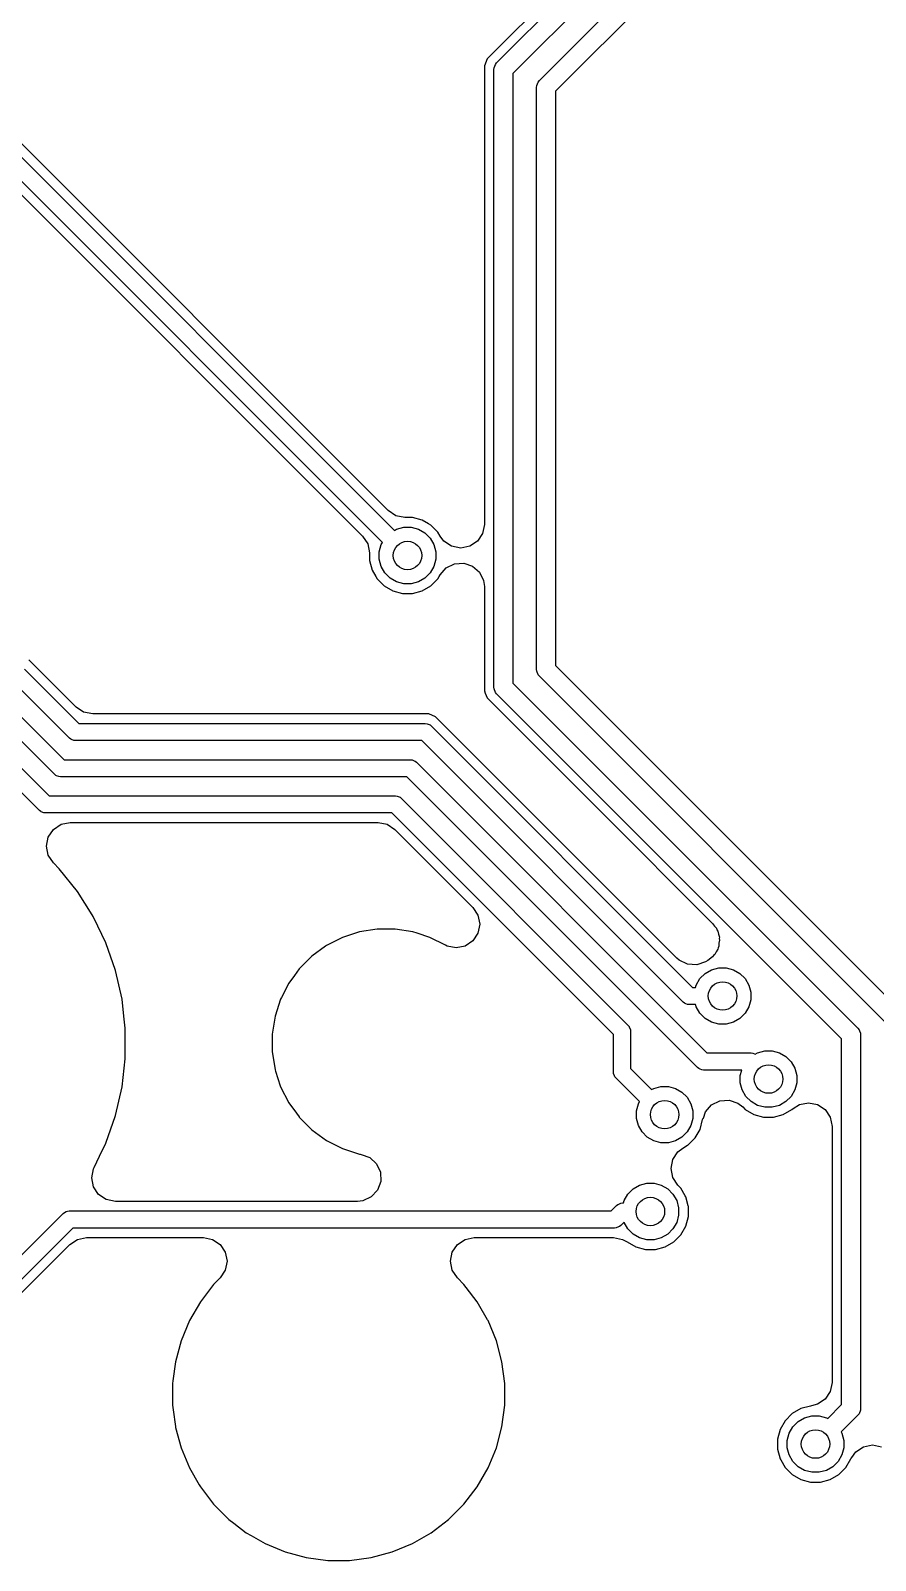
# Model space of a CAD drawing. Header units: inches. Extents: x 2.6 to 14.2, y -7.9 to -3.5.
# Drawn here: x 6.841 to 7.192, y -5.217 to -4.583 of the extents above; entities that cross this region are included whole.
import ezdxf

# ---------------------------------------------------------------- set-up
doc = ezdxf.new("R2010")
doc.units = ezdxf.units.IN
doc.header["$MEASUREMENT"] = 0
doc.layers.add('B.Cu', color=153, linetype='CONTINUOUS', true_color=0x4d7fc4)

msp = doc.modelspace()

# ---------------------------------------------------------------- linework, layer by layer
at = {"layer": 'B.Cu', "linetype": 'CONTINUOUS'}
for p, q in [((7.03459, -4.59607), (7.22639, -4.40427)), ((7.2308, -4.41099), (7.04131, -4.60049)), ((7.0523, -4.60341), (7.23373, -4.42199)), ((7.23814, -4.42871), (7.05902, -4.60783)), ((7.12859, -4.49647), (7.0329, -4.59217)), ((6.79286, -4.5906), (6.99221, -4.78996)), ((6.98957, -4.78172), (6.79671, -4.58886)), ((7.0329, -4.59217), (7.03068, -4.59439)), ((7.0329, -4.59217), (7.0329, -4.59217)), ((7.0329, -4.59217), (7.0329, -4.59217)), ((6.9872, -4.79497), (6.78889, -4.59665)), ((7.03068, -4.59439), (7.02948, -4.59729)), ((7.02948, -4.59729), (7.02948, -4.78744)), ((7.03068, -4.59439), (7.03068, -4.59439)), ((7.03343, -4.59886), (7.03351, -4.59809)), ((7.03343, -4.85495), (7.03343, -4.59886)), ((7.03351, -4.59809), (7.0341, -4.59667)), ((7.0341, -4.59667), (7.03459, -4.59607)), ((6.79012, -4.60348), (6.97897, -4.79233)), ((7.04131, -4.60049), (7.04131, -4.85331)), ((7.05115, -4.6062), (7.05123, -4.60543)), ((7.05123, -4.60543), (7.05181, -4.60401)), ((7.05181, -4.60401), (7.0523, -4.60341)), ((7.05115, -4.84761), (7.05115, -4.6062)), ((7.05902, -4.60783), (7.05902, -4.84598)), ((6.99275, -4.78385), (6.98957, -4.78172)), ((6.99221, -4.78996), (6.99309, -4.78945)), ((6.99651, -4.7846), (6.99275, -4.78385)), ((6.99309, -4.78945), (6.99607, -4.78865)), ((6.99607, -4.78865), (6.99915, -4.78865)), ((6.99968, -4.7846), (6.99651, -4.7846)), ((6.99915, -4.78865), (7.00213, -4.78945)), ((7.00369, -4.78567), (6.99968, -4.7846)), ((7.00213, -4.78945), (7.0048, -4.79099)), ((7.00632, -4.78719), (7.00369, -4.78567)), ((7.00729, -4.78775), (7.00632, -4.78719)), ((7.01022, -4.79068), (7.00729, -4.78775)), ((7.02948, -4.78744), (7.02873, -4.79119)), ((6.97897, -4.79233), (6.98109, -4.79551)), ((6.98109, -4.79551), (6.98184, -4.79926)), ((6.9859, -4.79882), (6.98669, -4.79584)), ((6.98669, -4.79584), (6.9872, -4.79497)), ((7.0048, -4.79099), (7.00698, -4.79317)), ((7.00698, -4.79317), (7.00852, -4.79584)), ((7.00852, -4.79584), (7.00932, -4.79882)), ((7.01118, -4.79234), (7.01022, -4.79068)), ((7.01022, -4.79068), (7.01022, -4.79068)), ((7.01022, -4.79068), (7.01022, -4.79068)), ((7.01274, -4.79437), (7.01118, -4.79234)), ((7.01592, -4.7965), (7.01274, -4.79437)), ((7.02661, -4.79437), (7.02343, -4.7965)), ((7.02873, -4.79119), (7.02661, -4.79437)), ((6.98184, -4.79926), (6.98184, -4.80244)), ((6.98184, -4.80244), (6.98291, -4.80645)), ((6.9859, -4.8019), (6.9859, -4.79882)), ((6.98669, -4.80488), (6.9859, -4.8019)), ((7.00932, -4.8019), (7.00852, -4.80488)), ((7.00932, -4.79882), (7.00932, -4.8019)), ((7.01967, -4.79725), (7.01592, -4.7965)), ((7.02343, -4.7965), (7.01967, -4.79725)), ((6.98291, -4.80645), (6.98443, -4.80908)), ((6.98443, -4.80908), (6.98499, -4.81004)), ((6.98824, -4.80755), (6.98669, -4.80488)), ((6.99042, -4.80973), (6.98824, -4.80755)), ((7.00698, -4.80755), (7.0048, -4.80973)), ((7.00852, -4.80488), (7.00698, -4.80755)), ((7.01076, -4.80912), (7.01118, -4.80838)), ((7.01118, -4.80838), (7.01371, -4.80551)), ((7.01371, -4.80551), (7.01714, -4.80381)), ((7.01714, -4.80381), (7.02095, -4.80356)), ((7.02095, -4.80356), (7.02458, -4.80479)), ((7.02458, -4.80479), (7.02745, -4.80732)), ((7.02745, -4.80732), (7.02914, -4.81075)), ((6.98499, -4.81004), (6.98793, -4.81298)), ((6.98793, -4.81298), (6.99152, -4.81506)), ((6.99309, -4.81127), (6.99042, -4.80973)), ((6.99152, -4.81506), (6.99553, -4.81613)), ((6.99607, -4.81207), (6.99309, -4.81127)), ((6.99915, -4.81207), (6.99607, -4.81207)), ((7.00213, -4.81127), (6.99915, -4.81207)), ((6.99968, -4.81613), (7.00369, -4.81506)), ((7.0048, -4.80973), (7.00213, -4.81127)), ((7.00369, -4.81506), (7.00729, -4.81298)), ((7.00729, -4.81298), (7.01022, -4.81004)), ((7.01022, -4.81004), (7.01076, -4.80912)), ((7.02914, -4.81075), (7.02948, -4.81328)), ((7.02948, -4.81328), (7.02948, -4.85338)), ((6.99553, -4.81613), (6.99968, -4.81613)), ((6.84255, -4.84572), (6.84044, -4.84361)), ((6.84393, -4.8471), (6.84255, -4.84572)), ((6.84255, -4.84572), (6.84255, -4.84572)), ((6.86005, -4.86322), (6.84393, -4.8471)), ((7.05902, -4.84598), (7.20216, -4.98911)), ((6.85731, -4.8761), (6.83472, -4.85351)), ((6.8387, -4.84746), (6.86128, -4.87005)), ((7.02948, -4.85338), (7.02948, -4.85652)), ((7.04131, -4.85331), (7.18445, -4.99645)), ((7.05123, -4.84837), (7.05115, -4.84761)), ((7.05181, -4.84979), (7.05123, -4.84837)), ((7.0523, -4.85039), (7.05181, -4.84979)), ((7.19544, -4.99353), (7.0523, -4.85039)), ((7.02948, -4.85652), (7.02986, -4.85745)), ((7.02986, -4.85745), (7.03064, -4.85933)), ((7.03064, -4.85933), (7.03068, -4.85942)), ((7.03068, -4.85942), (7.07748, -4.90621)), ((7.03351, -4.85571), (7.03343, -4.85495)), ((7.0341, -4.85713), (7.03351, -4.85571)), ((7.03459, -4.85773), (7.0341, -4.85713)), ((7.17772, -5.00087), (7.03459, -4.85773)), ((6.83248, -4.86246), (6.85507, -4.88505)), ((6.86323, -4.86534), (6.86005, -4.86322)), ((6.86698, -4.86609), (6.86323, -4.86534)), ((7.00649, -4.86609), (6.86698, -4.86609)), ((7.00924, -4.86723), (7.00649, -4.86609)), ((7.00649, -4.86609), (7.00649, -4.86609)), ((6.85109, -4.8911), (6.82851, -4.86851)), ((6.86128, -4.87005), (7.00499, -4.87005)), ((7.00499, -4.87005), (7.00569, -4.87012)), ((7.00569, -4.87012), (7.00659, -4.87049)), ((7.00659, -4.87049), (7.00696, -4.87064)), ((7.00696, -4.87064), (7.0075, -4.87109)), ((7.0075, -4.87109), (7.11591, -4.9795)), ((7.01135, -4.86934), (7.00924, -4.86723)), ((7.00924, -4.86723), (7.00924, -4.86723)), ((7.00924, -4.86723), (7.00924, -4.86723)), ((7.10938, -4.96737), (7.01135, -4.86934)), ((7.01135, -4.86934), (7.01135, -4.86934)), ((6.82627, -4.87746), (6.84885, -4.90005)), ((6.85784, -4.87654), (6.85731, -4.8761)), ((6.85822, -4.87669), (6.85784, -4.87654)), ((6.85912, -4.87707), (6.85822, -4.87669)), ((6.85981, -4.87713), (6.85912, -4.87707)), ((7.00353, -4.87713), (6.85981, -4.87713)), ((7.11194, -4.98555), (7.00353, -4.87713)), ((6.84488, -4.9061), (6.8223, -4.88351)), ((6.85507, -4.88505), (6.99878, -4.88505)), ((6.99878, -4.88505), (6.99947, -4.88512)), ((6.99947, -4.88512), (7.00032, -4.88547)), ((6.85163, -4.89154), (6.85109, -4.8911)), ((6.852, -4.89169), (6.85163, -4.89154)), ((7.00032, -4.88547), (7.00075, -4.88564)), ((7.00075, -4.88564), (7.00129, -4.88609)), ((7.00129, -4.88609), (7.12186, -5.00666)), ((6.85291, -4.89207), (6.852, -4.89169)), ((6.8536, -4.89213), (6.85291, -4.89207)), ((6.99731, -4.89213), (6.8536, -4.89213)), ((7.11789, -5.01271), (6.99731, -4.89213)), ((6.84885, -4.90005), (6.99257, -4.90005)), ((6.99257, -4.90005), (6.99326, -4.90012)), ((6.99326, -4.90012), (6.99411, -4.90047)), ((6.99411, -4.90047), (6.99454, -4.90064)), ((6.99454, -4.90064), (6.99507, -4.90109)), ((6.99507, -4.90109), (7.08909, -4.9951)), ((6.84542, -4.90654), (6.84488, -4.9061)), ((6.84563, -4.90662), (6.84542, -4.90654)), ((6.84669, -4.90707), (6.84563, -4.90662)), ((6.84739, -4.90713), (6.84669, -4.90707)), ((6.9911, -4.90713), (6.84739, -4.90713)), ((7.08304, -4.99907), (6.9911, -4.90713)), ((7.07748, -4.90621), (7.12421, -4.95295)), ((6.84853, -4.91714), (6.85065, -4.91396)), ((6.85065, -4.91396), (6.85383, -4.91184)), ((6.85383, -4.91184), (6.85758, -4.91109)), ((6.85758, -4.91109), (6.9854, -4.91109)), ((6.9854, -4.91109), (6.98915, -4.91184)), ((6.98915, -4.91184), (6.99233, -4.91396)), ((6.99233, -4.91396), (7.02471, -4.94634)), ((6.84778, -4.92089), (6.84853, -4.91714)), ((6.84853, -4.92465), (6.84778, -4.92089)), ((6.85065, -4.92783), (6.84853, -4.92465)), ((6.85308, -4.93026), (6.85065, -4.92783)), ((6.86067, -4.93977), (6.85308, -4.93026)), ((6.86674, -4.94943), (6.86067, -4.93977)), ((7.02471, -4.94634), (7.02683, -4.94952)), ((6.86714, -4.95007), (6.86674, -4.94943)), ((6.86904, -4.95402), (6.86714, -4.95007)), ((6.87242, -4.96102), (6.86904, -4.95402)), ((7.02683, -4.94952), (7.02758, -4.95327)), ((7.02758, -4.95327), (7.02683, -4.95702)), ((7.12421, -4.95295), (7.12493, -4.95402)), ((7.12493, -4.95402), (7.12577, -4.95498)), ((7.12577, -4.95498), (7.12598, -4.95559)), ((6.87643, -4.9725), (6.87242, -4.96102)), ((6.97061, -4.95873), (6.96398, -4.9621)), ((6.97768, -4.95643), (6.97061, -4.95873)), ((6.97061, -4.95873), (6.97061, -4.95873)), ((6.97061, -4.95873), (6.97061, -4.95873)), ((6.98503, -4.95526), (6.97768, -4.95643)), ((6.99247, -4.95526), (6.98503, -4.95526)), ((6.98503, -4.95526), (6.98503, -4.95526)), ((6.98503, -4.95526), (6.98503, -4.95526)), ((6.99982, -4.95643), (6.99247, -4.95526)), ((6.99247, -4.95526), (6.99247, -4.95526)), ((6.99247, -4.95526), (6.99247, -4.95526)), ((7.00165, -4.95702), (6.99982, -4.95643)), ((6.99982, -4.95643), (6.99982, -4.95643)), ((6.99982, -4.95643), (6.99982, -4.95643)), ((7.00689, -4.95873), (7.00165, -4.95702)), ((7.01333, -4.96201), (7.00689, -4.95873)), ((7.00689, -4.95873), (7.00689, -4.95873)), ((7.00689, -4.95873), (7.00689, -4.95873)), ((7.02471, -4.9602), (7.02153, -4.96233)), ((7.02683, -4.95702), (7.02471, -4.9602)), ((7.12598, -4.95559), (7.12634, -4.95613)), ((7.12634, -4.95613), (7.12659, -4.95739)), ((7.12659, -4.95739), (7.127, -4.9586)), ((7.12683, -4.96114), (7.12675, -4.96242)), ((7.12708, -4.95988), (7.12683, -4.96114)), ((7.127, -4.9586), (7.12696, -4.95925)), ((7.12696, -4.95925), (7.12708, -4.95988)), ((6.95796, -4.96648), (6.9527, -4.97174)), ((6.96354, -4.96242), (6.95796, -4.96648)), ((6.96398, -4.9621), (6.96354, -4.96242)), ((7.01403, -4.96233), (7.01333, -4.96201)), ((7.01778, -4.96307), (7.01403, -4.96233)), ((7.02153, -4.96233), (7.01778, -4.96307)), ((7.11035, -4.96822), (7.10938, -4.96737)), ((7.12421, -4.96682), (7.12218, -4.96837)), ((7.12457, -4.96628), (7.12421, -4.96682)), ((7.12506, -4.96585), (7.12457, -4.96628)), ((7.12563, -4.9647), (7.12506, -4.96585)), ((7.12634, -4.96364), (7.12563, -4.9647)), ((7.12646, -4.963), (7.12634, -4.96364)), ((7.12675, -4.96242), (7.12646, -4.963)), ((6.87914, -4.98436), (6.87643, -4.9725)), ((6.9527, -4.97174), (6.95071, -4.97448)), ((7.11378, -4.96991), (7.11035, -4.96822)), ((7.11759, -4.97016), (7.11378, -4.96991)), ((7.12122, -4.96893), (7.11759, -4.97016)), ((7.11895, -4.97585), (7.12113, -4.97367)), ((7.12113, -4.97367), (7.1238, -4.97213)), ((7.12218, -4.96837), (7.12122, -4.96893)), ((7.1238, -4.97213), (7.12677, -4.97133)), ((7.12677, -4.97133), (7.12986, -4.97133)), ((7.12986, -4.97133), (7.13284, -4.97213)), ((7.13284, -4.97213), (7.13551, -4.97367)), ((7.13551, -4.97367), (7.13769, -4.97585)), ((6.94832, -4.97776), (6.94529, -4.9837)), ((6.95071, -4.97448), (6.94832, -4.97776)), ((7.11591, -4.9795), (7.11714, -4.9795)), ((7.11714, -4.9795), (7.1174, -4.97852)), ((7.1174, -4.97852), (7.11895, -4.97585)), ((7.13769, -4.97585), (7.13923, -4.97852)), ((7.13923, -4.97852), (7.14003, -4.9815)), ((6.87994, -4.99146), (6.87914, -4.98436)), ((6.94495, -4.98439), (6.94265, -4.99146)), ((6.94529, -4.9837), (6.94495, -4.98439)), ((7.11247, -4.98599), (7.11194, -4.98555)), ((7.11311, -4.98625), (7.11247, -4.98599)), ((7.11375, -4.98652), (7.11311, -4.98625)), ((7.11444, -4.98658), (7.11375, -4.98652)), ((7.11714, -4.98658), (7.11444, -4.98658)), ((7.1174, -4.98756), (7.11714, -4.98658)), ((7.14003, -4.98458), (7.13923, -4.98756)), ((7.14003, -4.9815), (7.14003, -4.98458)), ((6.8805, -4.99645), (6.87994, -4.99146)), ((6.94265, -4.99146), (6.94148, -4.99881)), ((7.11895, -4.99023), (7.1174, -4.98756)), ((7.12113, -4.99241), (7.11895, -4.99023)), ((7.1238, -4.99395), (7.12113, -4.99241)), ((7.13551, -4.99241), (7.13284, -4.99395)), ((7.13769, -4.99023), (7.13551, -4.99241)), ((7.13923, -4.98756), (7.13769, -4.99023)), ((6.8805, -5.00861), (6.8805, -4.99645)), ((6.8805, -4.99645), (6.8805, -4.99645)), ((6.94148, -4.99881), (6.94148, -4.99881)), ((6.94148, -4.99881), (6.94148, -5.00625)), ((7.08304, -5.01454), (7.08304, -4.99907)), ((7.08909, -4.9951), (7.08953, -4.99564)), ((7.08953, -4.99564), (7.08964, -4.99591)), ((7.08964, -4.99591), (7.09006, -4.99692)), ((7.09006, -4.99692), (7.09013, -4.99761)), ((7.09013, -4.99761), (7.09013, -5.01307)), ((7.12677, -4.99475), (7.1238, -4.99395)), ((7.12986, -4.99475), (7.12677, -4.99475)), ((7.13284, -4.99395), (7.12986, -4.99475)), ((7.18445, -4.99645), (7.18494, -4.99705)), ((7.18494, -4.99705), (7.18511, -4.99746)), ((7.18511, -4.99746), (7.18552, -4.99847)), ((7.18552, -4.99847), (7.1856, -4.99924)), ((7.1856, -4.99924), (7.1856, -5.1541)), ((7.14289, -5.00658), (7.14587, -5.00578)), ((7.14587, -5.00578), (7.14895, -5.00578)), ((7.14895, -5.00578), (7.15193, -5.00658)), ((7.17772, -5.15247), (7.17772, -5.00087)), ((6.87914, -5.0207), (6.88045, -5.00909)), ((6.88045, -5.00909), (6.8805, -5.00861)), ((6.8805, -5.00861), (6.8805, -5.00861)), ((6.94148, -5.00625), (6.94148, -5.00625)), ((6.94148, -5.00625), (6.9425, -5.01265)), ((7.12186, -5.00666), (7.14013, -5.00666)), ((7.14013, -5.00666), (7.14082, -5.00673)), ((7.14082, -5.00673), (7.1416, -5.00705)), ((7.1416, -5.00705), (7.14187, -5.00717)), ((7.14187, -5.00717), (7.14289, -5.00658)), ((7.15193, -5.00658), (7.1546, -5.00812)), ((7.1546, -5.00812), (7.15678, -5.0103)), ((7.15678, -5.0103), (7.15832, -5.01297)), ((6.9425, -5.01265), (6.94265, -5.0136)), ((6.94265, -5.0136), (6.94283, -5.01415)), ((6.94283, -5.01415), (6.94482, -5.02028)), ((7.08311, -5.01523), (7.08304, -5.01454)), ((7.08348, -5.01613), (7.08311, -5.01523)), ((7.08364, -5.0165), (7.08348, -5.01613)), ((7.08408, -5.01704), (7.08364, -5.0165)), ((7.09389, -5.02686), (7.08408, -5.01704)), ((7.09013, -5.01307), (7.0989, -5.02185)), ((7.11843, -5.01315), (7.11789, -5.01271)), ((7.11906, -5.01342), (7.11843, -5.01315)), ((7.1197, -5.01368), (7.11906, -5.01342)), ((7.12039, -5.01375), (7.1197, -5.01368)), ((7.13629, -5.01375), (7.12039, -5.01375)), ((7.1357, -5.01595), (7.13629, -5.01375)), ((7.1357, -5.01903), (7.1357, -5.01595)), ((7.15832, -5.01297), (7.15912, -5.01595)), ((7.15912, -5.01595), (7.15912, -5.01903)), ((6.87643, -5.03255), (6.87914, -5.0207)), ((6.94482, -5.02028), (6.94495, -5.02067)), ((6.94495, -5.02067), (6.94832, -5.0273)), ((7.0989, -5.02185), (7.09978, -5.02134)), ((7.09978, -5.02134), (7.10276, -5.02054)), ((7.10276, -5.02054), (7.10584, -5.02054)), ((7.10584, -5.02054), (7.10882, -5.02134)), ((7.10882, -5.02134), (7.11149, -5.02288)), ((7.11149, -5.02288), (7.11367, -5.02506)), ((7.1365, -5.02201), (7.1357, -5.01903)), ((7.13804, -5.02468), (7.1365, -5.02201)), ((7.14022, -5.02686), (7.13804, -5.02468)), ((7.15678, -5.02468), (7.1546, -5.02686)), ((7.15832, -5.02201), (7.15678, -5.02468)), ((7.15912, -5.01903), (7.15832, -5.02201)), ((6.94832, -5.0273), (6.95152, -5.0317)), ((7.09259, -5.03071), (7.09339, -5.02773)), ((7.09259, -5.03379), (7.09259, -5.03071)), ((7.09339, -5.02773), (7.09389, -5.02686)), ((7.11367, -5.02506), (7.11521, -5.02773)), ((7.11521, -5.02773), (7.11601, -5.03071)), ((7.11601, -5.03071), (7.11601, -5.03379)), ((7.12035, -5.03374), (7.12125, -5.03108)), ((7.12125, -5.03108), (7.12377, -5.0282)), ((7.12377, -5.0282), (7.1272, -5.02651)), ((7.1272, -5.02651), (7.13102, -5.02626)), ((7.13102, -5.02626), (7.13464, -5.02749)), ((7.13464, -5.02749), (7.13667, -5.02905)), ((7.13667, -5.02905), (7.13773, -5.03011)), ((7.13773, -5.03011), (7.14132, -5.03218)), ((7.14289, -5.0284), (7.14022, -5.02686)), ((7.14587, -5.0292), (7.14289, -5.0284)), ((7.14895, -5.0292), (7.14587, -5.0292)), ((7.15193, -5.0284), (7.14895, -5.0292)), ((7.1546, -5.02686), (7.15193, -5.0284)), ((7.1535, -5.03218), (7.15709, -5.03011)), ((7.15709, -5.03011), (7.1576, -5.02971)), ((7.15709, -5.03011), (7.15709, -5.03011)), ((7.1576, -5.02971), (7.15764, -5.02976)), ((7.15764, -5.02976), (7.16021, -5.02804)), ((7.16021, -5.02804), (7.16397, -5.02729)), ((7.16397, -5.02729), (7.16772, -5.02804)), ((7.16772, -5.02804), (7.1709, -5.03016)), ((7.1709, -5.03016), (7.17302, -5.03334)), ((6.87242, -5.04403), (6.87643, -5.03255)), ((6.95152, -5.0317), (6.95263, -5.03322)), ((6.95263, -5.03322), (6.9527, -5.03332)), ((6.9527, -5.03332), (6.95796, -5.03858)), ((7.09339, -5.03677), (7.09259, -5.03379)), ((7.09493, -5.03944), (7.09339, -5.03677)), ((7.11521, -5.03677), (7.11367, -5.03944)), ((7.11601, -5.03379), (7.11521, -5.03677)), ((7.11899, -5.03834), (7.12007, -5.03433)), ((7.12007, -5.03433), (7.12023, -5.03371)), ((7.12023, -5.03371), (7.12035, -5.03374)), ((7.14132, -5.03218), (7.14533, -5.03326)), ((7.14533, -5.03326), (7.14949, -5.03326)), ((7.14949, -5.03326), (7.1535, -5.03218)), ((7.17302, -5.03334), (7.17377, -5.0371)), ((7.17377, -5.0371), (7.17377, -5.14332)), ((6.95796, -5.03858), (6.96398, -5.04295)), ((6.96398, -5.04295), (6.97061, -5.04633)), ((7.09711, -5.04162), (7.09493, -5.03944)), ((7.09978, -5.04316), (7.09711, -5.04162)), ((7.10276, -5.04396), (7.09978, -5.04316)), ((7.10882, -5.04316), (7.10584, -5.04396)), ((7.11149, -5.04162), (7.10882, -5.04316)), ((7.11367, -5.03944), (7.11149, -5.04162)), ((7.11398, -5.04487), (7.11692, -5.04193)), ((7.11692, -5.04193), (7.11899, -5.03834)), ((6.86754, -5.05416), (6.86978, -5.0495)), ((6.86978, -5.0495), (6.87242, -5.04403)), ((6.97061, -5.04633), (6.97768, -5.04863)), ((6.97768, -5.04863), (6.978, -5.04868)), ((6.978, -5.04868), (6.97833, -5.04873)), ((6.97833, -5.04873), (6.98192, -5.05006)), ((6.98192, -5.05006), (6.98473, -5.05265)), ((7.10584, -5.04396), (7.10276, -5.04396)), ((7.10769, -5.05084), (7.10981, -5.04766)), ((7.10981, -5.04766), (7.11184, -5.04611)), ((7.11184, -5.04611), (7.11383, -5.04496)), ((7.11383, -5.04496), (7.11398, -5.04487)), ((6.86657, -5.05841), (6.86731, -5.05466)), ((6.86731, -5.05466), (6.86754, -5.05416)), ((6.98473, -5.05265), (6.98633, -5.05613)), ((6.98633, -5.05613), (6.98648, -5.05995)), ((7.10694, -5.0546), (7.10769, -5.05084)), ((7.10769, -5.05835), (7.10694, -5.0546)), ((6.86731, -5.06217), (6.86657, -5.05841)), ((6.86944, -5.06535), (6.86731, -5.06217)), ((6.98648, -5.05995), (6.98516, -5.06354)), ((7.0912, -5.06304), (7.09387, -5.0615)), ((7.09387, -5.0615), (7.09685, -5.0607)), ((7.09685, -5.0607), (7.09994, -5.0607)), ((7.09994, -5.0607), (7.10291, -5.0615)), ((7.10291, -5.0615), (7.10558, -5.06304)), ((7.10981, -5.06153), (7.10769, -5.05835)), ((7.11101, -5.06273), (7.10981, -5.06153)), ((7.11287, -5.06595), (7.11101, -5.06273)), ((6.87262, -5.06747), (6.86944, -5.06535)), ((6.87637, -5.06822), (6.87262, -5.06747)), ((6.9768, -5.06822), (6.87637, -5.06822)), ((6.97909, -5.06795), (6.9768, -5.06822)), ((6.98256, -5.06634), (6.97909, -5.06795)), ((6.98516, -5.06354), (6.98256, -5.06634)), ((7.08526, -5.06931), (7.08617, -5.06893)), ((7.08617, -5.06893), (7.08686, -5.06887)), ((7.08686, -5.06887), (7.08722, -5.06887)), ((7.08722, -5.06887), (7.08748, -5.06789)), ((7.08748, -5.06789), (7.08902, -5.06522)), ((7.08902, -5.06522), (7.0912, -5.06304)), ((7.10558, -5.06304), (7.10776, -5.06522)), ((7.10776, -5.06522), (7.10931, -5.06789)), ((7.10931, -5.06789), (7.1101, -5.07087)), ((7.11309, -5.06632), (7.11287, -5.06595)), ((7.11411, -5.07012), (7.11309, -5.06632)), ((6.81708, -5.11084), (6.8547, -5.07321)), ((6.8547, -5.07321), (6.85524, -5.07277)), ((6.85524, -5.07277), (6.85595, -5.07248)), ((6.85595, -5.07248), (6.85651, -5.07224)), ((6.85651, -5.07224), (6.8572, -5.07217)), ((6.8572, -5.07217), (7.08208, -5.07217)), ((7.08208, -5.07217), (7.08435, -5.0699)), ((7.08435, -5.0699), (7.08489, -5.06946)), ((7.08489, -5.06946), (7.08526, -5.06931)), ((7.1101, -5.07395), (7.10931, -5.07693)), ((7.1101, -5.07087), (7.1101, -5.07395)), ((7.11309, -5.0785), (7.11416, -5.07449)), ((7.11416, -5.07033), (7.11411, -5.07012)), ((7.11416, -5.07449), (7.11416, -5.07033)), ((6.85867, -5.07926), (6.82105, -5.11688)), ((7.08355, -5.07926), (6.85867, -5.07926)), ((7.08424, -5.07919), (7.08355, -5.07926)), ((7.08515, -5.07882), (7.08424, -5.07919)), ((7.08552, -5.07866), (7.08515, -5.07882)), ((7.08606, -5.07822), (7.08552, -5.07866)), ((7.08745, -5.07683), (7.08606, -5.07822)), ((7.08748, -5.07693), (7.08745, -5.07683)), ((7.08902, -5.0796), (7.08748, -5.07693)), ((7.0912, -5.08178), (7.08902, -5.0796)), ((7.09387, -5.08332), (7.0912, -5.08178)), ((7.10558, -5.08178), (7.10291, -5.08332)), ((7.10776, -5.0796), (7.10558, -5.08178)), ((7.10931, -5.07693), (7.10776, -5.0796)), ((7.11101, -5.08209), (7.11309, -5.0785)), ((6.8249, -5.11863), (6.85744, -5.08609)), ((6.85744, -5.08609), (6.86062, -5.08396)), ((6.86062, -5.08396), (6.86437, -5.08322)), ((6.86437, -5.08322), (6.91291, -5.08322)), ((6.91291, -5.08322), (6.91666, -5.08396)), ((6.91666, -5.08396), (6.91985, -5.08609)), ((6.91985, -5.08609), (6.92197, -5.08927)), ((7.01616, -5.08927), (7.01828, -5.08609)), ((7.01828, -5.08609), (7.02146, -5.08396)), ((7.02146, -5.08396), (7.02521, -5.08322)), ((7.02521, -5.08322), (7.08303, -5.08322)), ((7.08303, -5.08322), (7.08678, -5.08396)), ((7.08678, -5.08396), (7.08813, -5.08475)), ((7.08813, -5.08475), (7.08816, -5.08471)), ((7.08816, -5.08471), (7.08871, -5.08503)), ((7.08871, -5.08503), (7.08871, -5.08503)), ((7.08871, -5.08503), (7.09231, -5.0871)), ((7.09231, -5.0871), (7.09632, -5.08818)), ((7.09685, -5.08412), (7.09387, -5.08332)), ((7.09632, -5.08818), (7.10047, -5.08818)), ((7.09994, -5.08412), (7.09685, -5.08412)), ((7.10291, -5.08332), (7.09994, -5.08412)), ((7.10047, -5.08818), (7.10448, -5.0871)), ((7.10448, -5.0871), (7.10808, -5.08503)), ((7.10808, -5.08503), (7.11101, -5.08209)), ((6.92197, -5.08927), (6.92272, -5.09302)), ((6.92272, -5.09302), (6.92197, -5.09677)), ((7.01541, -5.09302), (7.01616, -5.08927)), ((7.01616, -5.09677), (7.01541, -5.09302)), ((6.91985, -5.09995), (6.91847, -5.10133)), ((6.92197, -5.09677), (6.91985, -5.09995)), ((7.01828, -5.09995), (7.01616, -5.09677)), ((7.02099, -5.10266), (7.01828, -5.09995)), ((6.91714, -5.10266), (6.91164, -5.10983)), ((6.91847, -5.10133), (6.91714, -5.10266)), ((7.02192, -5.10387), (7.02099, -5.10266)), ((7.02099, -5.10266), (7.02099, -5.10266)), ((7.02099, -5.10266), (7.02099, -5.10266)), ((7.02649, -5.10983), (7.02192, -5.10387)), ((6.91164, -5.10983), (6.90712, -5.11765)), ((6.91164, -5.10983), (6.91164, -5.10983)), ((7.02708, -5.11085), (7.02649, -5.10983)), ((7.03084, -5.11736), (7.02708, -5.11085)), ((6.90712, -5.11765), (6.90366, -5.126)), ((6.90712, -5.11765), (6.90712, -5.11765)), ((7.03101, -5.11765), (7.03084, -5.11736)), ((7.03446, -5.126), (7.03101, -5.11765)), ((6.90366, -5.126), (6.90133, -5.13472)), ((7.0368, -5.13472), (7.03446, -5.126)), ((6.90133, -5.13472), (6.90028, -5.14263)), ((7.03798, -5.14368), (7.0368, -5.13472)), ((6.90028, -5.14263), (6.90015, -5.14368)), ((6.90015, -5.14368), (6.90015, -5.15271)), ((7.03798, -5.15271), (7.03798, -5.14368)), ((7.17377, -5.14332), (7.17302, -5.14708)), ((7.1709, -5.15026), (7.16772, -5.15238)), ((7.17302, -5.14708), (7.1709, -5.15026)), ((6.90015, -5.15271), (6.9004, -5.15466)), ((6.9004, -5.15466), (6.90132, -5.16163)), ((7.0368, -5.16167), (7.03798, -5.15271)), ((7.15722, -5.15625), (7.15428, -5.15919)), ((7.16081, -5.15417), (7.15722, -5.15625)), ((7.15971, -5.1595), (7.16238, -5.15795)), ((7.16482, -5.1531), (7.16081, -5.15417)), ((7.16238, -5.15795), (7.16536, -5.15716)), ((7.16524, -5.15304), (7.16482, -5.1531)), ((7.16772, -5.15238), (7.16524, -5.15304)), ((7.16536, -5.15716), (7.16844, -5.15716)), ((7.16844, -5.15716), (7.17142, -5.15795)), ((7.17142, -5.15795), (7.17194, -5.15826)), ((7.17194, -5.15826), (7.17772, -5.15247)), ((7.18445, -5.15689), (7.17751, -5.16382)), ((7.18494, -5.15629), (7.18445, -5.15689)), ((7.18552, -5.15487), (7.18494, -5.15629)), ((7.1856, -5.1541), (7.18552, -5.15487)), ((6.90132, -5.16163), (6.90133, -5.16167)), ((6.90133, -5.16167), (6.9014, -5.16194)), ((6.9014, -5.16194), (6.90366, -5.1704)), ((7.03446, -5.1704), (7.0368, -5.16167)), ((7.1522, -5.16278), (7.15113, -5.16679)), ((7.15428, -5.15919), (7.1522, -5.16278)), ((7.15519, -5.16733), (7.15599, -5.16435)), ((7.15599, -5.16435), (7.15753, -5.16168)), ((7.15753, -5.16168), (7.15971, -5.1595)), ((7.17751, -5.16382), (7.17781, -5.16435)), ((7.17781, -5.16435), (7.17861, -5.16733)), ((6.90366, -5.1704), (6.90712, -5.17874)), ((7.03101, -5.17874), (7.03446, -5.1704)), ((7.15113, -5.16679), (7.15113, -5.17094)), ((7.15519, -5.17041), (7.15519, -5.16733)), ((7.15599, -5.17339), (7.15519, -5.17041)), ((7.17861, -5.17041), (7.17781, -5.17339)), ((7.17861, -5.16733), (7.17861, -5.17041)), ((7.18359, -5.17208), (7.18677, -5.16996)), ((7.18677, -5.16996), (7.19052, -5.16921)), ((7.19052, -5.16921), (7.19427, -5.16996)), ((7.15113, -5.17094), (7.1522, -5.17495)), ((7.1522, -5.17495), (7.15245, -5.17537)), ((7.15245, -5.17537), (7.15428, -5.17855)), ((7.15753, -5.17606), (7.15599, -5.17339)), ((7.15971, -5.17824), (7.15753, -5.17606)), ((7.17627, -5.17606), (7.17409, -5.17824)), ((7.17781, -5.17339), (7.17627, -5.17606)), ((7.17952, -5.17855), (7.18159, -5.17495)), ((7.18159, -5.17495), (7.18191, -5.1744)), ((7.18159, -5.17495), (7.18159, -5.17495)), ((7.18191, -5.1744), (7.18201, -5.17445)), ((7.18201, -5.17445), (7.18359, -5.17208)), ((6.90712, -5.17874), (6.90712, -5.17874)), ((6.90712, -5.17874), (6.91117, -5.18575)), ((7.02649, -5.18657), (7.03101, -5.17874)), ((7.15428, -5.17855), (7.15722, -5.18148)), ((7.15722, -5.18148), (7.16081, -5.18356)), ((7.16238, -5.17978), (7.15971, -5.17824)), ((7.16536, -5.18058), (7.16238, -5.17978)), ((7.16844, -5.18058), (7.16536, -5.18058)), ((7.17142, -5.17978), (7.16844, -5.18058)), ((7.17409, -5.17824), (7.17142, -5.17978)), ((7.17298, -5.18356), (7.17658, -5.18148)), ((7.17658, -5.18148), (7.17952, -5.17855)), ((6.91117, -5.18575), (6.91164, -5.18657)), ((6.91164, -5.18657), (6.91166, -5.1866)), ((6.91166, -5.1866), (6.91631, -5.19265)), ((7.02099, -5.19374), (7.02649, -5.18657)), ((7.16081, -5.18356), (7.16482, -5.18463)), ((7.16482, -5.18463), (7.16897, -5.18463)), ((7.16897, -5.18463), (7.17298, -5.18356)), ((6.91631, -5.19265), (6.91714, -5.19374)), ((6.91714, -5.19374), (6.92353, -5.20012)), ((7.0146, -5.20012), (7.02099, -5.19374)), ((6.92353, -5.20012), (6.92353, -5.20012)), ((6.92353, -5.20012), (6.92353, -5.20012)), ((6.92353, -5.20012), (6.9255, -5.20164)), ((6.9255, -5.20164), (6.93069, -5.20562)), ((7.00743, -5.20562), (7.0146, -5.20012)), ((6.93069, -5.20562), (6.93272, -5.20679)), ((6.93272, -5.20679), (6.93852, -5.21014)), ((6.99961, -5.21014), (7.00743, -5.20562)), ((6.93852, -5.21014), (6.93852, -5.21014)), ((6.93852, -5.21014), (6.93852, -5.21014)), ((6.93852, -5.21014), (6.94686, -5.2136)), ((6.94686, -5.2136), (6.95559, -5.21594)), ((6.98254, -5.21594), (6.99126, -5.2136)), ((6.99126, -5.2136), (6.99961, -5.21014)), ((6.95559, -5.21594), (6.96455, -5.21711)), ((6.96455, -5.21711), (6.97358, -5.21711)), ((6.97358, -5.21711), (6.98254, -5.21594))]:
    msp.add_line(p, q, dxfattribs=at)
at = {"layer": 'B.Cu'}
for centre in [(6.99761, -4.80036), (7.12832, -4.98304), (7.14741, -5.01749), (7.1043, -5.03225), (7.09839, -5.07241), (7.1669, -5.16887)]:
    msp.add_circle(centre, 0.00591, dxfattribs=at)

doc.saveas('drawing.dxf')
